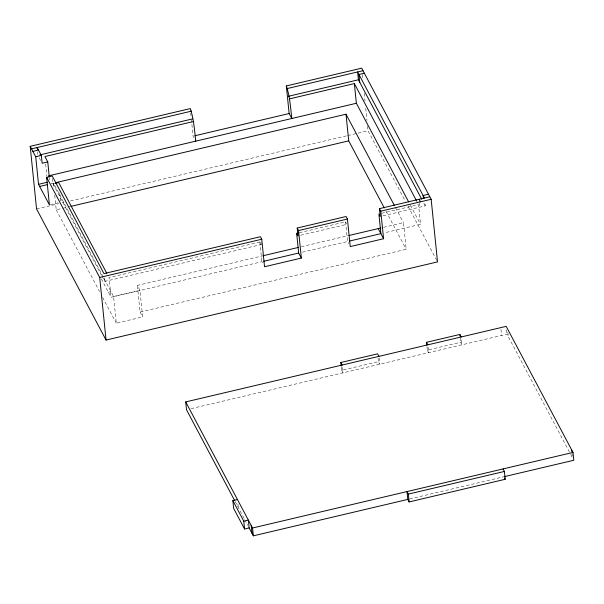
<?xml version="1.0" encoding="UTF-8"?>
<svg xmlns="http://www.w3.org/2000/svg" width="604" height="604" viewBox="0 0 604 604"><rect width="100%" height="100%" fill="white"/><g stroke="black" fill="none" stroke-linecap="round" stroke-linejoin="round"><path stroke-width="0.45" stroke-dasharray="3.02 2.27" d="M50.291 204.696L58.067 202.823M50.91 183.797L53.522 183.186L113.59 296.511L116.3 323.163L142.665 316.941L139.962 290.298L137.357 285.39L261.909 256.021M52.51 178.61L53.039 183.827L54.647 183.45M36.557 208.939L58.596 203.744M62.272 202.876L64.107 202.446M70.532 200.928L346.907 135.757M347.829 135.538L368.025 130.774L405.412 201.313M54.737 195.13L56.225 209.83L61.729 208.531M62.65 208.32L69.981 206.591M102.144 276.473L104.779 281.434L261.207 244.544L259.871 242.023L109.06 277.583L111.06 297.281L261.872 261.713L262.634 263.155M299.388 232.706L345.556 221.819L346.56 223.707M381.6 213.318L418.519 204.613L420.52 224.303L384.499 232.797M300.724 235.228L346.892 224.341M382.936 215.839L425.239 205.866L424.884 202.385M108.38 292.223L110.993 291.611M301.29 246.734L347.995 235.719M383.631 227.315L403.48 222.634L406.19 249.286L140.068 312.041L137.357 285.39M113.59 296.511L139.962 290.298M302.294 252.185L347.557 241.509L348.704 243.691M341.252 366.862L341.607 370.343L378.406 361.668L379.742 364.189L379.123 358.096M426.937 346.658L427.292 350.139L460.633 342.272L461.969 344.793L461.26 337.84M191.083 408.674L506.975 334.186L570.267 453.596M409.625 498.972L503.849 476.76M193.975 137.833L193.084 136.179L191.778 123.299M570.704 454.427L572.464 457.741M423.902 203.344L425.239 205.866M416.322 200.468L417.636 202.952M410.41 205.239L420.52 224.303M408.055 206.296L437.085 261.064M395.582 207.738L403.48 222.634M386.009 211.211L406.19 249.286M427.292 350.139L428.629 352.661L427.919 345.699M341.607 370.343L342.944 372.864L342.242 365.911M140.068 312.041L142.665 316.941M235.175 501.569L244.348 518.874M244.786 519.697L247.836 525.457M39.29 157.878L40.913 160.951M53.039 183.827L101.706 275.643M101.306 278.889L111.06 297.281M56.225 209.83L99.517 291.498M102.605 297.327L116.3 323.163M572.018 453.393L572.29 455.997M507.866 332.359L508.311 336.707M506.529 329.837L506.975 334.186M500.973 329.369L501.592 335.454M460.195 337.93L460.633 342.272M419.41 202.785L419.856 207.134M362.332 74.707L362.71 78.445M364.227 93.401L364.99 100.876M365.752 108.35L366.983 120.498M367.549 126.108L368.025 130.774M378.051 358.187L378.406 361.668M345.556 221.819L347.557 241.509M260.943 241.932L261.207 244.544M259.871 242.023L261.872 261.713M237.893 503.879L238.248 507.36M190.751 113.182L191.03 115.945M191.4 119.622L191.679 122.385M104.424 277.953L104.779 281.434M59.705 192.819L60.566 201.26M53.522 183.186L53.99 187.776M49.377 177.878L49.566 179.75M45.67 164.054L46.908 176.247M37.599 151.876L37.863 154.488"/><path stroke-width="0.91" d="M195.749 141.147C194.518 130.117 193.786 118.928 190.283 108.584L30.2 146.334L35.727 156.761L38.528 184.333L47.165 182.257M286.334 85.934C289.837 96.278 290.569 107.467 291.8 118.497L289.135 113.529L286.334 85.934L361.668 68.169L431.165 199.29L437.522 261.894L106.055 340.06L36.557 208.939L30.2 146.334M31.536 148.856L191.619 111.106M287.67 88.456L363.004 70.691M32.873 151.377L38.49 150.049M364.34 73.212L358.957 74.481L359.75 82.31M39.781 154.926L192.412 118.935M288.463 96.285L358.414 79.788L421.705 199.199M35.727 156.761L41.344 155.432L42.137 163.261L47.761 161.932L49.279 176.942M193.748 121.457L44.907 156.549L47.761 161.932M289.799 98.807L354.367 83.579L416.322 200.468M194.911 135.749L289.135 113.529M48.735 175.817L356.368 103.269L408.651 201.925M38.528 184.333L49.43 204.907L46.629 177.327L52.246 176.006L103.979 273.604L260.415 236.715L261.751 239.237L264.544 266.757L301.343 258.074L298.55 230.562L297.213 228.04L346.1 216.511L347.436 219.033L350.229 246.591L383.578 238.731L380.777 211.173L379.44 208.652L429.829 196.768M39.668 186.447L47.452 184.613M55.357 182.748L346.009 114.209L394.269 205.254M55.447 183.261L58.663 182.506L106.863 273.453M70.902 206.372L348.719 140.86L384.257 207.897M428.493 194.246L423.11 195.515L423.374 198.127M46.629 177.327L99.698 277.455L261.751 239.237M298.55 230.562L347.436 219.033M380.777 211.173L431.165 199.29M301.343 258.074L298.67 253.038L296.67 233.348L298.482 232.917M262.823 255.802L298.542 247.383M348.916 235.507L380.928 227.957M263.669 261.29L298.67 253.038M349.361 241.087L380.897 233.65L383.578 238.731M341.169 365.994L340.815 362.513L377.613 353.838L378.95 356.36M426.764 344.922L426.5 342.309L459.84 334.45L461.177 336.972M234.737 500.739L186.515 409.754L185.715 401.924L506.182 326.356L573.007 452.434L573.8 460.263L504.755 476.541M503.056 468.93L504.393 471.452L505.186 479.282L409.135 501.932L407.798 499.41L253.34 535.831L249.15 527.926L244.567 529.006L233.665 508.44L232.872 500.61L237.447 499.531M232.872 500.61L243.774 521.176L248.35 520.104L249.15 527.926M185.715 401.924L252.54 528.002L573.007 452.434M407.798 499.41L407.005 491.581L408.342 494.102L504.393 471.452M424.446 198.037L357.621 71.959L358.414 79.788M419.055 199.305L420.392 201.827M378.217 228.591L380.897 233.65L378.897 213.952L380.233 216.474L379.44 208.652M504.521 478.021L505.186 479.282M426.5 342.309L427.836 344.831M296.67 233.348L298.006 235.87L297.213 228.04M340.815 362.513L342.151 365.035M41.344 155.432L37.154 147.527L37.335 149.271M571.671 449.912L571.845 451.656M459.84 334.45L460.014 336.186M408.342 494.102L409.135 501.932M354.367 83.579L356.368 103.269M346.009 114.209L348.719 140.86M252.54 528.002L253.34 535.831M251.204 525.48L252.004 533.309M243.774 521.176L244.567 529.006M99.698 277.455L106.055 340.06"/></g></svg>
